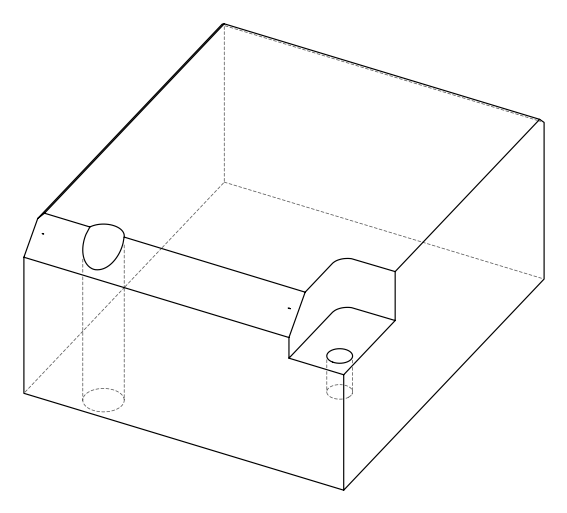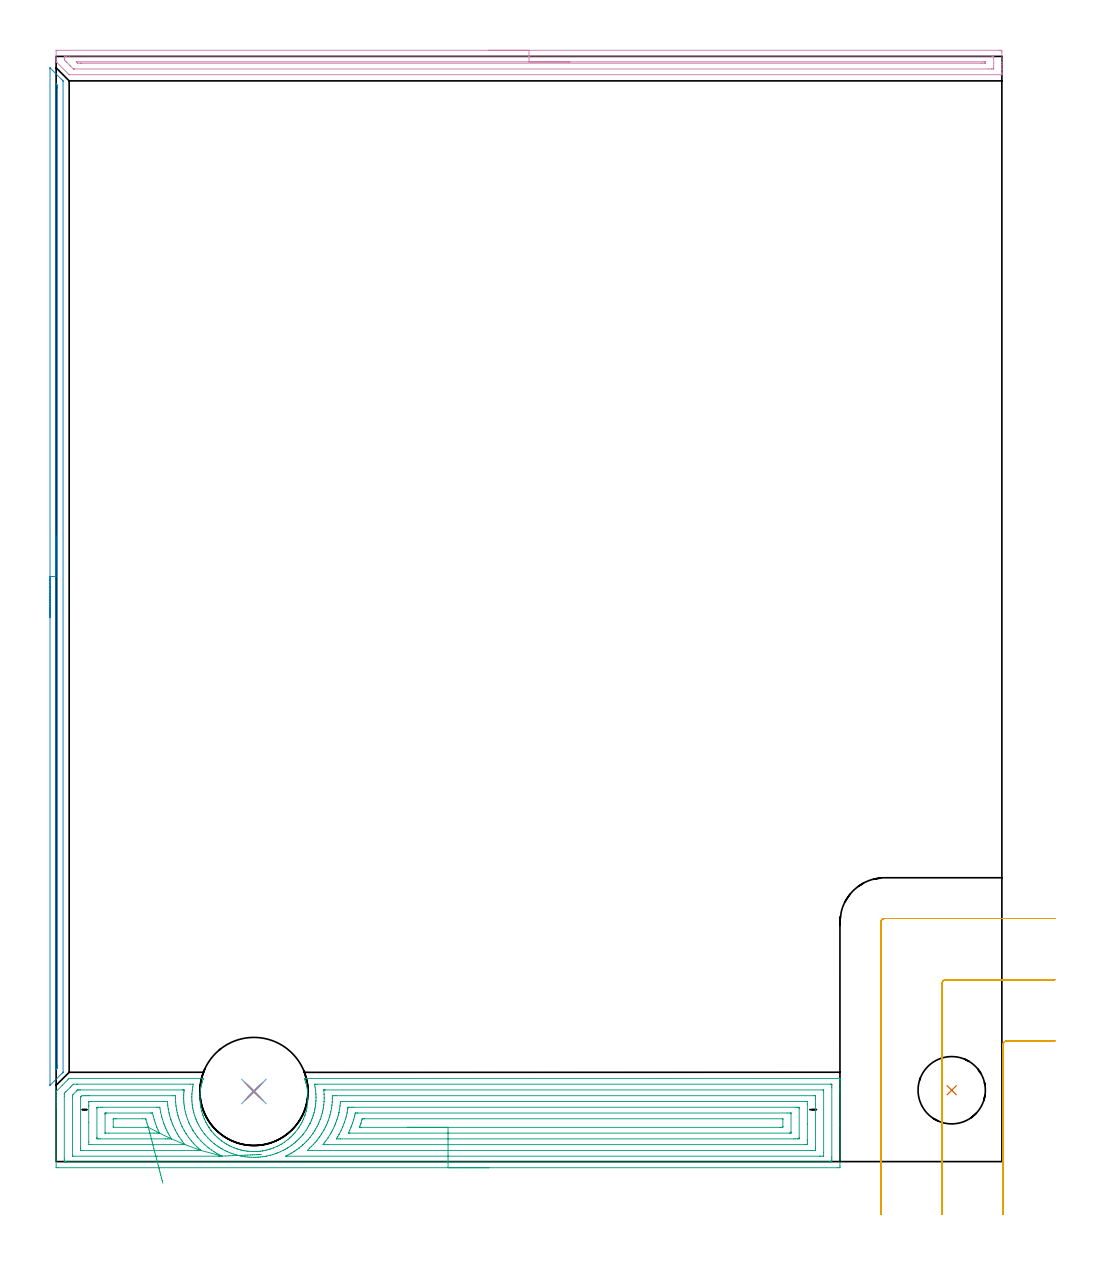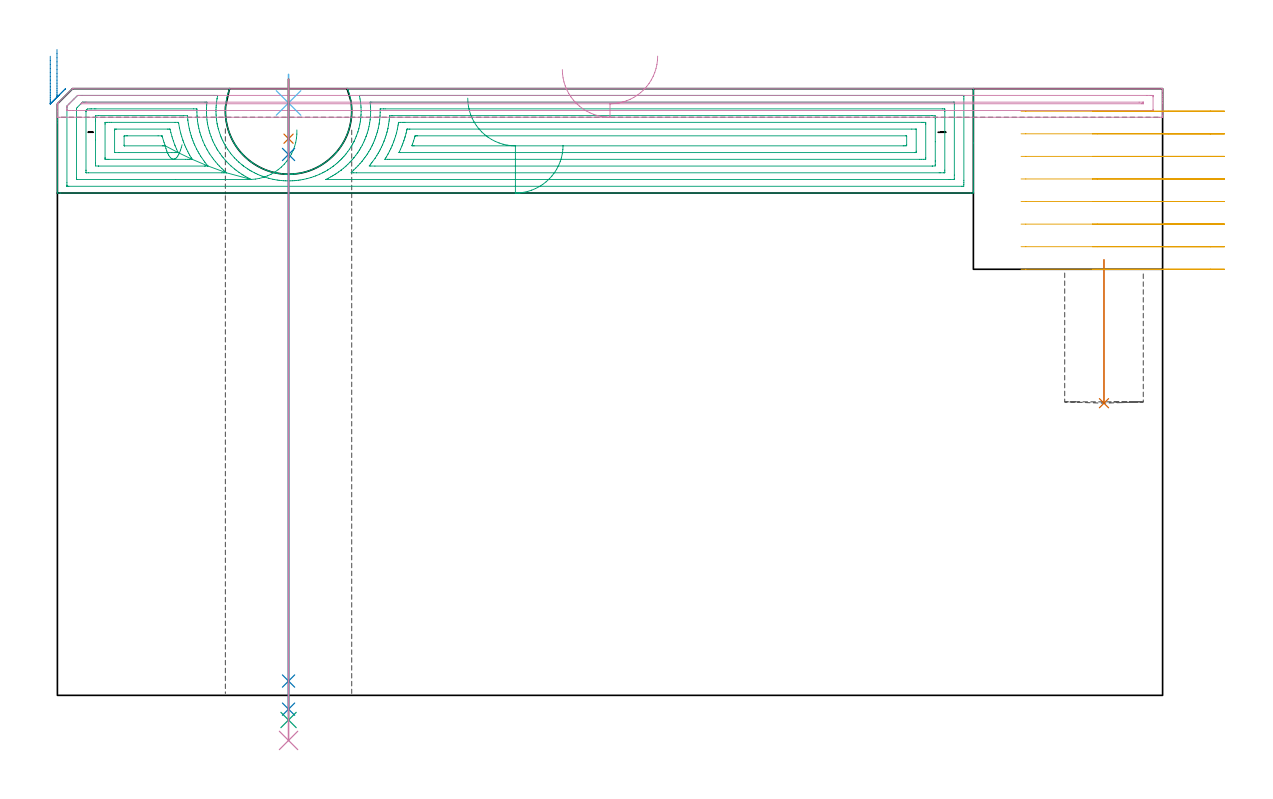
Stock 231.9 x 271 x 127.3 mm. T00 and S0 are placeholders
(PLAN: 10 operations, 7 tool changes, 28.3 min)
(1 INDEXABLE_INSERT_DRILL_BLIND_HOLE_FROM_SOLID | STEP1POCKET | NXT0302_004 | 0.13 min | 14055 mm3)
(2 AREA_MILL | FG_CHAMFER_SURFACE | UGT0205_001 | 4.08 min | 1301 mm3)
(3 AREA_MILL_1 | FG_CHAMFER_SURFACE_1 | UGT0205_001 | 11.92 min | 47621 mm3)
(4 AREA_MILL_2 | FG_CHAMFER_SURFACE_2 | UGT0205_001 | 5.7 min | 4159 mm3)
(5 MILL_CORNER_NOTCH_RECTANGULAR | CORNER_NOTCH_RECTANGULAR | UGT0201_094 | Follow Part, ap 5, ae 75% | 4.66 min | 93712 mm3)
(6 SPOT_DRILL | STEP1HOLE | NXT0321_9005460120000 | 0.05 min | 143 mm3)
(7 DRILL_BLIND_HOLE_INTO_CENTER | STEP1HOLE | NXT0301_041 | 0.05 min | 287 mm3)
(8 GUN_DRILL_THROUGH_HOLE | STEP1HOLE | UGT0307_002 | 0.58 min | 3302 mm3)
(9 SPADE_DRILL_TO_ENLARGE_THROUGH_HOLE | STEP1HOLE | UGT0306_007 | 0.54 min | 22775 mm3)
(10 DRILL_TO_ENLARGE_THROUGH_HOLE | STEP1HOLE | UGT0301_388 | 0.56 min | 40920 mm3)
(TOOL NXT0302_004 | Index. Insert Drill 16.5mm [880-D1650L20-05] | D16.5 PA176 FL83 Z2)
(TOOL UGT0205_001 | Chamfer Mill 20 x 3 x 45 deg. | D20 FL50 Z2)
(TOOL UGT0201_094 | End mill 20 mm | D20 FL38 Z4)
(TOOL NXT0321_9005460120000 | NC Spot Drill, 142deg, 12mm, Carbide, Uncoated | D12 PA142 FL30 Z2)
(TOOL NXT0301_041 | Carbide Drill 7mm [860.1-0700-035A1-MM 2214] | D7 PA140 FL53 Z2)
(TOOL UGT0307_002 | Gun Drill 6 mm | D6 PA130 FL24 Z1)
(TOOL UGT0306_007 | Spade Drill 16.5mm | D16.5 PA132 FL10 Z2)
(TOOL UGT0301_388 | Twist Drill 26.5 mm | D26.5 PA118 FL165 Z2)
(OP 1 INDEXABLE_INSERT_DRILL_BLIND_HOLE_FROM_SOLID)
G17 G21 G94 G90
T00 M6
G54
G17 G0 G90 X219.6 Y17.5 S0 M3
G43 Z137.3 H1
G94 G81 G98 Z61.3 F250. R91.4
G80
M5
M2
(OP 2 AREA_MILL)
G17 G21 G94 G90
T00 M6
G54
G17 G0 G90 X-1.5 Y133.45 S1061 M3
G43 Z137.3 H0
Z134.1
G94 G1 Y133.488 Z133.228 F250.
Y133.602 Z132.364
Y133.791 Z131.512
Y134.053 Z130.68
Y134.387 Z129.874
Y134.79 Z129.1
Y135.259 Z128.364
Y135.79 Z127.672
Y136.379 Z127.029
Y137.022 Z126.44
Y137.714 Z125.908
Y138.45 Z125.44
Y139.224 Z125.037
Y140.03 Z124.703
Y140.862 Z124.441
Y141.714 Z124.252
Y142.578 Z124.138
Y143.45 Z124.1
Y268.111
X-1.495 Y268.181 Z124.103
Y268.183
X-1.464 Y268.165 Z124.133
X1.518 Y265.182 Z127.117
X1.664 Y265.034 Z127.26
X1.696 Y264.995 Z127.289
X1.7 Y264.907 Z127.3
Y21.993
X1.696 Y21.905 Z127.289
X1.664 Y21.866 Z127.26
X1.518 Y21.718 Z127.118
X-1.466 Y18.734 Z124.132
X-1.496 Y18.716 Z124.102
X-1.499 Y18.717 Z124.099
X-1.5 Y18.868 Z124.1
Y143.45
X-0.086 Z125.514
Y264.014
X-0.085 Y264.189 Z125.515
X-0.083 Y264.277 Z125.517
X-0.08 Y264.316 Z125.52
X-0.079 Y264.317 Z125.521
X-0.065 Y264.306 Z125.535
X0.226 Y264.014 Z125.826
X0.279 Y263.948 Z125.879
X0.281 Y263.889 Z125.881
X0.283 Y263.758 Z125.883
X0.285 Y263.377 Z125.885
X0.286 Y263.121 Z125.886
X0.285 Y23.523 Z125.885
X0.284 Y23.144 Z125.884
X0.281 Y23.011 Z125.881
X0.279 Y22.952 Z125.879
X0.226 Y22.886 Z125.826
X-0.011 Y22.647 Z125.589
X-0.059 Y22.603 Z125.541
X-0.079 Y22.59 Z125.521
X-0.081 Y22.626 Z125.519
X-0.084 Y22.886 Z125.516
X-0.085 Y23.237 Z125.515
X-0.086 Y23.524 Z125.514
Y143.45
Y144.322 Z125.552
Y145.187 Z125.666
Y146.038 Z125.855
Y146.87 Z126.117
Y147.676 Z126.451
Y148.45 Z126.854
Y149.186 Z127.323
Y149.878 Z127.854
Y150.521 Z128.443
Y151.11 Z129.086
Y151.642 Z129.778
Y152.11 Z130.514
Y152.513 Z131.288
Y152.847 Z132.094
Y153.109 Z132.926
Y153.298 Z133.778
Y153.412 Z134.643
Y153.45 Z135.514
G0 Z137.3
M5
M2
(OP 3 AREA_MILL_1)
G17 G21 G94 G90
T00 M6
G54
G17 G0 G90 X106.1 Y-1.5 S1061 M3
G43 Z137.3 H0
Z115.4
G94 G1 X106.062 Z114.528 F250.
X105.948 Z113.663
X105.759 Z112.812
X105.497 Z111.98
X105.163 Z111.174
X104.76 Z110.4
X104.292 Z109.664
X103.76 Z108.972
X103.171 Z108.329
X102.528 Z107.74
X101.836 Z107.208
X101.1 Z106.74
X100.326 Z106.337
X99.52 Z106.003
X98.688 Z105.741
X97.836 Z105.552
X96.972 Z105.438
X96.1 Z105.4
X0.606
X0.124 Y-1.495 Z105.403
X0.01 Y-1.492 Z105.406
X0. Y-1.373 Z105.524
Y13.246 Z120.141
Y13.842 Z120.736
Y14.407 Z121.304
Y14.72 Z121.617
Y15.285 Z122.181
Y15.599 Z122.494
Y16.227 Z123.126
Y17.042 Z123.941
X0.001 Y17.199 Z124.091
X0.002 Y17.206 Z124.097
X0.156 Y17.356 Z124.255
X1.473 Y18.673 Z125.572
X2.837 Y20.038 Z126.936
X3.14 Y20.339 Z127.236
X3.205 Y20.395 Z127.29
X3.283 Y20.4 Z127.3
X35.858
X36.099 Y20.396 Z127.29
X36.077 Y20.317 Z127.211
X36.051 Y20.223 Z127.119
X35.796 Y19.421 Z126.321
X35.566 Y18.53 Z125.43
X35.501 Y18.234 Z125.134
X35.468 Y18.082 Z124.982
X35.402 Y17.638 Z124.538
X35.302 Y16.746 Z123.646
X35.263 Y15.854 Z122.754
X35.283 Y14.963 Z121.863
X35.358 Y14.071 Z120.971
X35.407 Y13.694 Z120.594
X35.496 Y13.179 Z120.079
X35.709 Y12.288 Z119.187
X35.894 Y11.681 Z118.58
X35.981 Y11.398 Z118.294
X36.053 Y11.207 Z118.1
X36.305 Y10.536 Z117.433
X36.316 Y10.505 Z117.403
X36.36 Y10.399 Z117.297
X36.608 Y9.889 Z116.784
X36.751 Y9.596 Z116.495
X36.982 Y9.165 Z116.062
X37.24 Y8.722 Z115.619
X37.343 Y8.572 Z115.468
X37.488 Y8.356 Z115.256
X37.494 Y8.348 Z115.247
X37.643 Y8.132 Z115.028
X37.79 Y7.914 Z114.814
X37.848 Y7.829 Z114.728
X37.949 Y7.693 Z114.59
X37.992 Y7.634 Z114.532
X38.159 Y7.423 Z114.322
X38.568 Y6.938 Z113.837
X38.678 Y6.815 Z113.715
X38.798 Y6.682 Z113.581
X38.982 Y6.487 Z113.385
X39.035 Y6.432 Z113.329
X39.093 Y6.376 Z113.271
X39.429 Y6.046 Z112.945
X39.675 Y5.822 Z112.722
X39.926 Y5.603 Z112.503
X40.484 Y5.154 Z112.053
X40.613 Y5.058 Z111.956
X40.649 Y5.031 Z111.928
X40.767 Y4.947 Z111.843
X40.818 Y4.91 Z111.806
X41.261 Y4.612 Z111.51
X41.71 Y4.327 Z111.224
X41.815 Y4.263 Z111.161
X42.206 Y4.048 Z110.945
X42.497 Y3.896 Z110.795
X42.601 Y3.841 Z110.741
X43.045 Y3.634 Z110.53
X43.493 Y3.436 Z110.336
X43.549 Y3.413 Z110.313
X43.653 Y3.371 Z110.27
X44.017 Y3.237 Z110.136
X44.337 Y3.128 Z110.026
X44.385 Y3.112 Z110.01
X44.829 Y2.975 Z109.874
X45.276 Y2.853 Z109.753
X45.38 Y2.829 Z109.729
X45.721 Y2.749 Z109.649
X45.907 Y2.713 Z109.613
X46.058 Y2.684 Z109.582
X46.122 Y2.673 Z109.568
X46.168 Y2.663 Z109.559
X46.613 Y2.592 Z109.488
X47.014 Y2.544 Z109.436
X47.06 Y2.538 Z109.431
X47.65 Y2.481 Z109.376
X47.907 Y2.472 Z109.366
X47.951 Y2.47 Z109.365
X48.112 Y2.469 Z109.364
X48.49 Y2.468 Z109.353
X48.582 Z109.354
X48.714 Y2.467 Z109.358
X48.723 Y2.468
X48.799 Y2.469 Z109.356
X48.843 Y2.468 Z109.357
X49.163 Y2.474 Z109.371
X49.184 Y2.475 Z109.372
X49.351 Y2.48 Z109.378
X49.43 Y2.486 Z109.384
X49.692 Y2.511 Z109.404
X49.735 Y2.514 Z109.409
X49.921 Y2.533 Z109.432
X50.181 Y2.563 Z109.461
X50.584 Y2.623 Z109.519
X50.626 Y2.629 Z109.526
X50.876 Y2.674 Z109.571
X51.073 Y2.709 Z109.607
X51.518 Y2.805 Z109.704
X51.965 Y2.918 Z109.816
X52.409 Y3.046 Z109.944
X52.52 Y3.082 Z109.98
X52.857 Y3.193 Z110.091
X53.301 Y3.353 Z110.25
X53.348 Y3.371 Z110.269
X54.193 Y3.743 Z110.642
X54.641 Y3.966 Z110.863
X55.039 Y4.179 Z111.079
X55.084 Y4.204 Z111.104
X55.185 Y4.262 Z111.162
X55.493 Y4.46 Z111.359
X55.976 Y4.769 Z111.669
X56.514 Y5.154 Z112.053
X56.868 Y5.431 Z112.329
X57.224 Y5.734 Z112.632
X57.278 Y5.783 Z112.68
X57.572 Y6.046 Z112.945
X57.759 Y6.228 Z113.127
X58.05 Y6.536 Z113.433
X58.17 Y6.663 Z113.56
X58.328 Y6.829 Z113.729
X58.431 Y6.937 Z113.837
X58.616 Y7.148 Z114.046
X58.651 Y7.188 Z114.086
X59.147 Y7.829 Z114.728
X59.211 Y7.918 Z114.818
X59.363 Y8.132 Z115.028
X59.543 Y8.381 Z115.28
X59.661 Y8.572 Z115.466
X59.757 Y8.722 Z115.619
X60.018 Y9.164 Z116.064
X60.263 Y9.612 Z116.512
X60.434 Y9.95 Z116.85
X60.615 Y10.365 Z117.263
X60.659 Y10.464 Z117.364
X60.676 Y10.504 Z117.403
X60.946 Y11.207 Z118.104
X61.019 Y11.397 Z118.294
X61.038 Y11.458 Z118.355
X61.299 Y12.288 Z119.188
X61.326 Y12.385 Z119.285
X61.497 Y13.179 Z120.079
X61.638 Y14.071 Z120.971
X61.717 Y14.963 Z121.863
X61.737 Y15.854 Z122.754
X61.698 Y16.746 Z123.646
X61.596 Y17.638 Z124.538
X61.433 Y18.53 Z125.43
X61.326 Y19.015 Z125.915
X61.272 Y19.219 Z126.119
X61.211 Y19.421 Z126.321
X61.025 Y19.991 Z126.891
X60.985 Y20.117 Z127.016
X60.924 Y20.314 Z127.214
X60.901 Y20.393 Z127.293
X61.294 Y20.4 Z127.3
X192.041
X192.19 Y20.398 Z127.289
X192.197 Y20.256 Z127.149
X192.2 Y20.108 Z127.007
Y19.74 Z126.64
Y19.113 Z126.007
Y17.92 Z124.817
Y17.356 Z124.25
Y9.003 Z115.9
Y-1.091 Z105.806
X192.197 Y-1.376 Z105.521
X192.19 Y-1.492 Z105.405
X192.072 Y-1.499 Z105.399
X191.594 Y-1.5 Z105.4
X96.1
Y-0.086 Z106.814
X2.391 Z106.815
X2.261 Y-0.085
X2.038 Y-0.08 Z106.82
X2.016 Y-0.079 Z106.821
X2.01 Y-0.067 Z106.833
X2.004 Y-0.038 Z106.862
X2.002 Y-0.01 Z106.89
X2. Y0.172 Z107.072
Y0.666 Z107.566
X2.001 Y15.983 Z122.883
X2.006 Y16.477 Z123.377
X2.01 Y16.669 Z123.569
X2.018 Y16.757 Z123.657
X2.061 Y16.802 Z123.702
X2.391 Y17.141 Z124.041
X3.484 Y18.234 Z125.134
X3.828 Y18.576 Z125.476
X4.176 Y18.918 Z125.818
X4.245 Y18.979 Z125.879
X4.31 Y18.981 Z125.881
X5.068 Y18.985 Z125.885
X5.197 Y18.986 Z125.886
X32.864 Y18.985 Z125.885
X33.5 Y18.98 Z125.88
X33.627 Y18.979 Z125.879
X33.628 Y18.933 Z125.833
X33.627 Y18.895 Z125.795
X33.508 Y18.351 Z125.251
X33.489 Y18.234 Z125.134
X33.394 Y17.585 Z124.485
X33.368 Y17.356 Z124.256
X33.312 Y16.787 Z123.687
X33.295 Y16.477 Z123.377
X33.274 Y15.946 Z122.846
X33.276 Y15.599 Z122.499
X33.287 Y15.055 Z121.955
X33.309 Y14.72 Z121.62
X33.357 Y14.108 Z121.008
X33.39 Y13.842 Z120.742
X33.5 Y13.089 Z119.989
X33.526 Y12.964 Z119.864
X33.627 Y12.512 Z119.412
X33.734 Y12.085 Z118.985
X33.77 Y11.945 Z118.845
X34.003 Y11.207 Z118.107
X34.194 Y10.648 Z117.548
X34.316 Y10.328 Z117.228
X34.373 Y10.184 Z117.084
X34.52 Y9.839 Z116.739
X34.713 Y9.45 Z116.35
X34.946 Y8.992 Z115.892
X35.175 Y8.572 Z115.472
X35.412 Y8.161 Z115.061
X35.731 Y7.693 Z114.593
X36.305 Y6.872 Z113.772
X36.349 Y6.815 Z113.715
X36.528 Y6.594 Z113.494
X37.105 Y5.936 Z112.836
X37.197 Y5.835 Z112.735
X37.591 Y5.441 Z112.341
X37.989 Y5.058 Z111.958
X38.089 Y4.966 Z111.866
X38.754 Y4.404 Z111.304
X38.982 Y4.22 Z111.12
X38.997 Y4.209 Z111.109
X39.037 Y4.179 Z111.079
X39.526 Y3.835 Z110.735
X39.874 Y3.596 Z110.496
X39.987 Y3.522 Z110.422
X40.339 Y3.301 Z110.201
X40.606 Y3.143 Z110.043
X40.767 Y3.052 Z109.952
X41.325 Y2.752 Z109.652
X41.659 Y2.591 Z109.491
X42.022 Y2.423 Z109.323
X42.552 Y2.195 Z109.095
X42.935 Y2.046 Z108.946
X43.444 Y1.869 Z108.769
X44.267 Y1.613 Z108.513
X44.308 Y1.601 Z108.501
X44.523 Y1.544 Z108.444
X45.229 Y1.385 Z108.285
X45.433 Y1.344 Z108.244
X46.122 Y1.226 Z108.126
X46.496 Y1.176 Z108.076
X47.014 Y1.119 Z108.019
X47.49 Y1.076 Z107.976
X47.907 Y1.061 Z107.961
X48.405 Y1.054 Z107.954
X48.799 Y1.055 Z107.955
X49.283 Y1.068 Z107.968
X49.692 Y1.09 Z107.99
X50.113 Y1.129 Z108.029
X50.584 Y1.184 Z108.084
X50.903 Y1.231 Z108.131
X51.477 Y1.329 Z108.229
X51.66 Y1.364 Z108.264
X52.369 Y1.518 Z108.418
X52.39 Y1.523 Z108.423
X52.472 Y1.544 Z108.444
X53.162 Y1.74 Z108.64
X53.261 Y1.771 Z108.671
X53.755 Y1.937 Z108.837
X54.154 Y2.08 Z108.98
X54.403 Y2.177 Z109.077
X55.034 Y2.447 Z109.347
X55.046 Y2.453 Z109.353
X55.623 Y2.733 Z109.633
X55.939 Y2.895 Z109.795
X56.206 Y3.039 Z109.939
X56.656 Y3.301 Z110.201
X56.79 Y3.383 Z110.283
X56.831 Y3.409 Z110.309
X57.3 Y3.718 Z110.618
X57.724 Y4.01 Z110.91
X57.823 Y4.081 Z110.981
X57.955 Y4.179 Z111.079
X58.322 Y4.469 Z111.369
X58.616 Y4.71 Z111.61
X58.804 Y4.873 Z111.773
X59.009 Y5.058 Z111.958
X59.264 Y5.298 Z112.198
X59.509 Y5.538 Z112.438
X59.705 Y5.743 Z112.643
X59.886 Y5.936 Z112.836
X60.13 Y6.204 Z113.104
X60.401 Y6.51 Z113.41
X60.537 Y6.681 Z113.581
X60.64 Y6.815 Z113.715
X60.917 Y7.185 Z114.085
X61.293 Y7.694 Z114.594
X61.63 Y8.24 Z115.14
X61.827 Y8.572 Z115.472
X61.956 Y8.798 Z115.698
X62.186 Y9.218 Z116.118
X62.264 Y9.373 Z116.273
X62.3 Y9.45 Z116.35
X62.533 Y9.987 Z116.887
X62.674 Y10.328 Z117.228
X62.786 Y10.616 Z117.516
X63.005 Y11.207 Z118.107
X63.024 Y11.261 Z118.161
X63.079 Y11.431 Z118.331
X63.231 Y11.935 Z118.835
X63.271 Y12.085 Z118.985
X63.4 Y12.648 Z119.548
X63.464 Y12.964 Z119.864
X63.545 Y13.422 Z120.322
X63.604 Y13.842 Z120.742
X63.644 Y14.164 Z121.064
X63.692 Y14.72 Z121.62
X63.71 Y14.977 Z121.877
X63.727 Y15.599 Z122.499
X63.729 Y15.837 Z122.737
X63.706 Y16.477 Z123.377
X63.691 Y16.753 Z123.653
X63.628 Y17.356 Z124.256
X63.583 Y17.737 Z124.637
X63.498 Y18.234 Z125.134
X63.398 Y18.798 Z125.698
X63.38 Y18.905 Z125.805
X63.37 Y18.971 Z125.871
X63.4 Y18.979 Z125.879
X63.589 Y18.981 Z125.881
X63.971 Y18.985 Z125.885
X189.809
X189.939
X190.162 Y18.98 Z125.88
X190.184 Y18.979 Z125.879
X190.19 Y18.967 Z125.867
X190.196 Y18.938 Z125.838
X190.198 Y18.91 Z125.81
X190.2 Y18.728 Z125.628
Y18.234 Z125.134
Y1.16 Z108.06
X190.198 Y0.666 Z107.566
X190.194 Y0.287 Z107.187
X190.181 Y-0.079 Z106.821
X189.809 Y-0.084 Z106.816
X189.68 Y-0.085 Z106.815
X96.1 Y-0.086 Z106.814
Y1.328 Z108.228
X56.612 Y1.329 Z108.229
X56.466 Y1.33 Z108.23
X56.349 Y1.332 Z108.232
X56.301 Y1.334 Z108.234
X56.831 Y1.598 Z108.498
X57.373 Y1.89 Z108.79
X57.724 Y2.09 Z108.99
X57.934 Y2.216 Z109.116
X58.268 Y2.423 Z109.323
X58.479 Y2.558 Z109.458
X58.616 Y2.649 Z109.549
X59.003 Y2.921 Z109.821
X59.509 Y3.28 Z110.18
X59.521 Y3.289 Z110.189
X59.536 Y3.301 Z110.201
X60.007 Y3.689 Z110.589
X60.401 Y4.018 Z110.918
X60.488 Y4.094 Z110.994
X60.58 Y4.179 Z111.079
X60.941 Y4.526 Z111.426
X61.294 Y4.879 Z111.779
X61.382 Y4.971 Z111.871
X61.463 Y5.058 Z111.958
X61.806 Y5.432 Z112.332
X62.186 Y5.865 Z112.765
X62.218 Y5.905 Z112.805
X62.242 Y5.936 Z112.836
X62.599 Y6.409 Z113.309
X62.902 Y6.815 Z113.715
X62.976 Y6.916 Z113.816
X63.079 Y7.062 Z113.962
X63.326 Y7.45 Z114.35
X63.475 Y7.693 Z114.593
X63.657 Y8.002 Z114.902
X63.979 Y8.572 Z115.472
X64.264 Y9.162 Z116.062
X64.392 Y9.45 Z116.35
X64.53 Y9.778 Z116.678
X64.75 Y10.328 Z117.228
X64.781 Y10.409 Z117.309
X64.864 Y10.633 Z117.533
X65.009 Y11.064 Z117.964
X65.053 Y11.207 Z118.107
X65.213 Y11.742 Z118.642
X65.296 Y12.085 Z118.985
X65.38 Y12.455 Z119.355
X65.479 Y12.964 Z119.864
X65.52 Y13.196 Z120.096
X65.615 Y13.842 Z120.742
X65.631 Y13.965 Z120.865
X65.7 Y14.72 Z121.62
X65.704 Y14.772 Z121.672
X65.731 Y15.599 Z122.499
Y15.623 Z122.523
X65.71 Y16.477 Z123.377
X65.708 Y16.524 Z123.424
X65.638 Y17.356 Z124.256
X65.628 Y17.482 Z124.382
Y17.533 Z124.433
X65.629 Y17.565 Z124.465
X65.648 Y17.566 Z124.466
X65.756 Y17.569 Z124.469
X65.975 Y17.571 Z124.471
X188.024
X188.097 Y17.57 Z124.47
X188.155 Y17.567 Z124.467
X188.186 Y17.565 Z124.465
X188.19 Y17.528 Z124.428
X188.196 Y17.356 Z124.256
X188.199 Y17.184 Z124.084
X188.2 Y2.25 Z109.15
X188.195 Y1.544 Z108.444
X188.192 Y1.379 Z108.279
X188.18 Y1.335 Z108.235
X188.133 Y1.333 Z108.233
X188.024 Y1.331 Z108.231
X187.351 Y1.329 Z108.229
X187.132 Y1.328 Z108.228
X96.1
Y2.743 Z109.643
X62.753
X62.186 Y2.746 Z109.646
X61.626 Y2.75 Z109.65
X62.155 Y3.301 Z110.201
X62.17 Y3.317 Z110.217
X62.618 Y3.755 Z110.655
X63.079 Y4.22 Z111.12
X63.482 Y4.661 Z111.561
X63.832 Y5.058 Z111.958
X63.895 Y5.133 Z112.033
X63.971 Y5.226 Z112.126
X64.281 Y5.632 Z112.532
X64.51 Y5.936 Z112.836
X64.658 Y6.139 Z113.039
X64.864 Y6.425 Z113.325
X65.019 Y6.662 Z113.562
X65.115 Y6.815 Z113.715
X65.355 Y7.209 Z114.109
X65.64 Y7.693 Z114.593
X65.682 Y7.766 Z114.666
X65.756 Y7.901 Z114.801
X65.983 Y8.348 Z115.248
X66.091 Y8.572 Z115.472
X66.265 Y8.949 Z115.849
X66.481 Y9.45 Z116.35
X66.529 Y9.567 Z116.467
X66.648 Y9.871 Z116.771
X66.772 Y10.207 Z117.107
X66.814 Y10.328 Z117.228
X66.992 Y10.868 Z117.768
X67.096 Y11.207 Z118.107
X67.195 Y11.548 Z118.448
X67.324 Y12.085 Z118.985
X67.363 Y12.26 Z119.16
X67.499 Y12.964 Z119.864
X67.505 Y12.999 Z119.899
X67.541 Y13.233 Z120.133
X67.616 Y13.768 Z120.668
X67.624 Y13.842 Z120.742
X67.689 Y14.574 Z121.474
X67.697 Y14.72 Z121.62
X67.724 Y15.419 Z122.319
X67.728 Y16.125 Z123.025
X67.729 Y16.144 Z123.044
X67.739 Y16.151 Z123.051
X67.785 Y16.153 Z123.053
X67.868 Y16.156 Z123.056
X68.433 Y16.157 Z123.057
X68.759
X185.673
X186.072 Y16.155 Z123.055
X186.154 Y16.153 Z123.053
X186.185 Y16.151 Z123.051
X186.19 Y16.115 Z123.015
X186.194 Y16.02 Z122.92
X186.2 Y15.638 Z122.538
Y15.599 Z122.499
Y3.301 Z110.201
X186.196 Y2.881 Z109.781
X186.193 Y2.777 Z109.677
X186.191 Y2.755 Z109.655
X186.17 Y2.75 Z109.65
X186.103 Y2.747 Z109.647
X185.913 Y2.744 Z109.644
X185.347 Y2.743 Z109.643
X185.022
X96.1
Y4.157 Z111.057
X66.626
X65.756 Y4.164 Z111.064
X65.432 Y4.179 Z111.079
X65.756 Y4.587 Z111.487
X65.962 Y4.855 Z111.755
X66.113 Y5.058 Z111.958
X66.648 Y5.785 Z112.685
X66.71 Y5.876 Z112.776
X66.749 Y5.936 Z112.836
X67.05 Y6.419 Z113.319
X67.292 Y6.815 Z113.715
X67.384 Y6.97 Z113.87
X67.541 Y7.246 Z114.146
X67.697 Y7.54 Z114.44
X67.775 Y7.693 Z114.593
X67.99 Y8.13 Z115.03
X68.196 Y8.572 Z115.472
X68.268 Y8.734 Z115.634
X68.433 Y9.127 Z116.027
X68.524 Y9.361 Z116.261
X68.557 Y9.45 Z116.35
X68.759 Y10.008 Z116.908
X68.868 Y10.328 Z117.228
X68.979 Y10.67 Z117.57
X69.14 Y11.207 Z118.107
X69.18 Y11.35 Z118.25
X69.326 Y11.958 Z118.858
X69.348 Y12.063 Z118.963
X69.352 Y12.085 Z118.985
X69.484 Y12.808 Z119.708
X69.508 Y12.964 Z119.864
X69.595 Y13.577 Z120.477
X69.625 Y13.842 Z120.742
X69.679 Y14.373 Z121.273
X69.715 Y14.72 Z121.62
X70.197 Y14.742 Z121.642
X70.218
X183.54 Y14.743 Z121.643
X183.562 Y14.742 Z121.642
X184.19 Y14.72 Z121.62
X184.198 Y14.094 Z120.994
X184.2 Y9.261 Z116.161
Y5.309 Z112.209
X184.199 Y5.058 Z111.958
X184.196 Y4.434 Z111.334
X184.19 Y4.179 Z111.079
X183.584 Y4.158 Z111.058
X183.562 Y4.157 Z111.057
X96.1
Y5.571 Z112.471
X69.697
X69.326 Y5.572 Z112.472
X68.8 Y5.575 Z112.475
X68.761 Y5.578 Z112.478
X68.732 Y5.586 Z112.486
X68.752 Y5.623 Z112.523
X68.939 Y5.936 Z112.836
X69.082 Y6.176 Z113.076
X69.326 Y6.592 Z113.492
X69.406 Y6.736 Z113.636
X69.448 Y6.815 Z113.715
X69.707 Y7.318 Z114.218
X69.893 Y7.693 Z114.593
X69.997 Y7.911 Z114.811
X70.218 Y8.405 Z115.305
X70.267 Y8.523 Z115.423
X70.287 Y8.572 Z115.472
X70.514 Y9.159 Z116.059
X70.621 Y9.45 Z116.35
X70.748 Y9.807 Z116.707
X70.922 Y10.328 Z117.228
X70.968 Y10.469 Z117.369
X71.111 Y10.94 Z117.84
X71.165 Y11.153 Z118.053
X71.178 Y11.207 Z118.107
X71.325 Y11.874 Z118.774
X71.367 Y12.085 Z118.985
X71.464 Y12.616 Z119.516
X71.521 Y12.964 Z119.864
X71.559 Y13.184 Z120.084
X71.578 Y13.283 Z120.183
X71.588 Y13.322 Z120.222
X71.637 Y13.324 Z120.224
X72.003 Y13.327 Z120.227
X72.525 Y13.329 Z120.229
X72.896
X181.406 Y13.328 Z120.228
X181.777 Y13.327 Z120.227
X182.147 Y13.323 Z120.223
X182.188 Y13.322 Z120.222
X182.192 Y13.287 Z120.187
X182.196 Y13.213 Z120.113
X182.199 Y13.102 Z120.002
X182.2 Y12.964 Z119.864
X182.199 Y5.936 Z112.836
X182.197 Y5.728 Z112.628
X182.193 Y5.624 Z112.524
X182.19 Y5.579 Z112.479
X182.142 Y5.577 Z112.477
X181.777 Y5.573 Z112.473
X181.255 Y5.571 Z112.471
X180.885
X96.1
Y6.985 Z113.885
X72.003 Y6.986 Z113.886
X71.828 Y6.987 Z113.887
X71.725 Y6.99 Z113.89
X71.684 Y6.992 Z113.892
X71.688 Y7.005 Z113.905
X71.724 Y7.09 Z113.99
X72.003 Y7.699 Z114.599
X72.259 Y8.32 Z115.22
X72.359 Y8.572 Z115.472
X72.505 Y8.956 Z115.856
X72.685 Y9.45 Z116.35
X72.739 Y9.605 Z116.505
X72.896 Y10.078 Z116.978
X72.954 Y10.271 Z117.171
X72.97 Y10.328 Z117.228
X73.142 Y10.965 Z117.865
X73.2 Y11.207 Z118.107
X73.309 Y11.678 Z118.578
X73.338 Y11.802 Z118.702
X73.361 Y11.892 Z118.792
X73.369 Y11.908 Z118.808
X73.385 Y11.91 Z118.81
X73.429 Y11.912 Z118.812
X73.788 Y11.914 Z118.814
X73.962 Y11.915 Z118.815
X179.273 Y11.914 Z118.814
X179.992 Y11.912 Z118.812
X180.172 Y11.909 Z118.809
X180.192 Y11.904 Z118.804
X180.195 Y11.901 Z118.801
X180.199 Y11.882 Z118.782
Y7.284 Z114.184
X180.196 Y7.148 Z114.048
X180.19 Y7.039 Z113.939
X180.185 Y6.991 Z113.891
X180.171 Y6.99 Z113.89
X179.992 Y6.987 Z113.887
X179.818 Y6.986 Z113.886
X96.1 Y6.985 Z113.885
Y8.399 Z115.299
X74.855 Y8.4 Z115.3
X74.681 Y8.401 Z115.301
X74.506 Y8.404 Z115.304
X74.4 Y8.406 Z115.306
X74.411 Y8.479 Z115.379
X74.441 Y8.572 Z115.472
X74.501 Y8.749 Z115.649
X74.681 Y9.261 Z116.161
X74.728 Y9.404 Z116.304
X74.742 Y9.45 Z116.35
X74.936 Y10.078 Z116.978
X75.011 Y10.328 Z117.228
X75.052 Y10.457 Z117.357
X75.064 Y10.485 Z117.385
X75.071 Y10.493 Z117.393
X75.108 Y10.496 Z117.396
X75.224 Y10.499 Z117.399
X75.399 Y10.5 Z117.4
X75.573
X178.033
X178.126
X178.137 Y10.499 Z117.399
X178.17 Y10.494 Z117.394
X178.19 Y10.483 Z117.383
X178.194 Y10.436 Z117.336
X178.2 Y10.336 Z117.236
Y8.579 Z115.479
Y8.572 Z115.472
X178.194 Y8.463 Z115.363
X178.19 Y8.415 Z115.315
X178.014 Y8.407 Z115.307
X177.664 Y8.402 Z115.302
X177.489 Y8.4 Z115.3
X96.1 Y8.399 Z115.299
X95.228 Z115.338
X94.364 Z115.451
X93.512 Z115.64
X92.68 Z115.903
X91.874 Z116.236
X91.1 Z116.639
X90.364 Z117.108
X89.672 Z117.639
X89.029 Z118.228
X88.44 Z118.872
X87.908 Z119.564
X87.44 Z120.299
X87.037 Z121.073
X86.703 Z121.879
X86.441 Z122.711
X86.252 Z123.563
X86.138 Z124.428
X86.1 Z125.299
G0 X50.247 Y1.732 Z118.64
G1 X50.244 Z117.768
X50.165 Y1.729 Z116.899
X50.01 Y1.723 Z116.04
X49.781 Y1.714 Z115.199
X49.48 Y1.702 Z114.38
X49.109 Y1.687 Z113.591
X48.67 Y1.669 Z112.837
X48.167 Y1.649 Z112.124
X47.605 Y1.627 Z111.458
X46.986 Y1.602 Z110.843
X46.316 Y1.575 Z110.285
X45.6 Y1.547 Z109.787
X44.844 Y1.516 Z109.354
X44.052 Y1.485 Z108.988
X43.232 Y1.452 Z108.693
X42.389 Y1.418 Z108.47
X41.53 Y1.384 Z108.322
X40.661 Y1.349 Z108.249
X40.313 Y1.335 Z108.235
X40.091 Y1.331 Z108.231
X39.874 Y1.329 Z108.229
X24.812 Y1.328 Z108.228
X4.176 Y1.329 Z108.229
X4.103 Y1.33 Z108.23
X4.045 Y1.333 Z108.233
X4.014 Y1.335 Z108.235
X4.01 Y1.372 Z108.272
X4.004 Y1.544 Z108.444
X4.001 Y1.716 Z108.616
Y15.771 Z122.671
X4.003 Y15.944 Z122.844
X4.01 Y16.288 Z123.188
X4.176 Y16.477 Z123.377
X5.055 Y17.356 Z124.256
X5.068 Y17.369 Z124.269
X5.251 Y17.54 Z124.44
X5.283 Y17.565 Z124.465
X5.321 Y17.567 Z124.467
X5.405 Y17.569 Z124.469
X5.742 Y17.571 Z124.471
X5.961 Y17.572 Z124.472
X30.95 Y17.571 Z124.471
X31.169 Y17.569 Z124.469
X31.315 Y17.567 Z124.467
X31.361 Y17.565 Z124.465
X31.369 Y17.547 Z124.447
X31.367 Y17.495 Z124.395
X31.357 Y17.356 Z124.256
X31.326 Y16.986 Z123.886
X31.295 Y16.477 Z123.377
X31.281 Y16.151 Z123.051
X31.278 Y15.599 Z122.499
X31.281 Y15.273 Z122.173
X31.308 Y14.72 Z121.62
X31.333 Y14.343 Z121.243
X31.384 Y13.842 Z120.742
X31.449 Y13.351 Z120.251
X31.514 Y12.964 Z119.864
X31.66 Y12.264 Z119.164
X31.705 Y12.085 Z118.985
X31.842 Y11.552 Z118.452
X31.995 Y11.057 Z117.957
X32.254 Y10.328 Z117.228
X32.493 Y9.688 Z116.588
X32.6 Y9.45 Z116.35
X32.735 Y9.158 Z116.058
X33.035 Y8.572 Z115.472
X33.362 Y7.954 Z114.854
X33.515 Y7.693 Z114.593
X33.556 Y7.624 Z114.524
X33.627 Y7.512 Z114.412
X34.115 Y6.815 Z113.715
X34.52 Y6.245 Z113.145
X34.767 Y5.936 Z112.836
X35.412 Y5.182 Z112.082
X35.529 Y5.058 Z111.958
X35.914 Y4.669 Z111.569
X36.305 Y4.287 Z111.187
X36.425 Y4.179 Z111.079
X37.197 Y3.525 Z110.425
X37.475 Y3.301 Z110.201
X38.089 Y2.851 Z109.751
X38.731 Y2.423 Z109.323
X38.982 Y2.263 Z109.163
X39.404 Y2.007 Z108.907
X39.874 Y1.756 Z108.656
X40.279 Y1.544 Z108.444
X40.661 Y1.349 Z108.249
X35.46 Y2.75 Z109.65
X35.412 Y2.748 Z109.648
X35.13 Y2.745 Z109.645
X34.845 Y2.743 Z109.643
X34.52
X6.528
X6.128 Y2.745 Z109.645
X6.046 Y2.747 Z109.647
X6.015 Y2.749 Z109.649
X6.01 Y2.785 Z109.685
X6.006 Y2.88 Z109.78
X6. Y3.262 Z110.162
Y3.301 Z110.201
Y15.56 Z122.46
X6.001 Y15.599 Z122.499
X6.01 Y15.808 Z122.708
X6.017 Y15.857 Z122.757
X6.051 Y15.894 Z122.794
X6.117 Y15.961 Z122.861
X6.302 Y16.141 Z123.041
X6.853 Y16.151 Z123.051
X7.181 Y16.155 Z123.055
X7.745 Y16.157 Z123.057
X8.071
X28.598
X29.165 Y16.154 Z123.054
X29.245 Y16.153 Z123.053
X29.26 Y16.151 Z123.051
X29.264 Y16.062 Z122.962
X29.268 Y15.915 Z122.815
X29.272 Y15.493 Z122.393
X29.302 Y14.72 Z121.62
X29.309 Y14.578 Z121.478
X29.377 Y13.842 Z120.742
X29.402 Y13.609 Z120.509
X29.502 Y12.964 Z119.864
X29.574 Y12.561 Z119.461
X29.683 Y12.085 Z118.985
X29.846 Y11.415 Z118.315
X29.906 Y11.207 Z118.107
X30.057 Y10.703 Z117.603
X30.186 Y10.328 Z117.228
X30.254 Y10.135 Z117.035
X30.519 Y9.45 Z116.35
X30.863 Y8.657 Z115.557
X30.905 Y8.572 Z115.472
X30.95 Y8.482 Z115.382
X31.37 Y7.693 Z114.593
X31.538 Y7.388 Z114.288
X31.842 Y6.873 Z113.773
X31.881 Y6.815 Z113.715
X31.961 Y6.698 Z113.598
X32.498 Y5.936 Z112.836
X32.735 Y5.607 Z112.507
X33.182 Y5.058 Z111.958
X33.627 Y4.541 Z111.441
X33.961 Y4.179 Z111.079
X34.52 Y3.622 Z110.522
X34.859 Y3.301 Z110.201
X35.152 Y3.045 Z109.945
X35.412 Y2.82 Z109.72
X35.436 Y2.796 Z109.696
X35.443 Y2.786 Z109.686
X35.46 Y2.75 Z109.65
X31.574 Y4.179 Z111.079
X30.972 Y4.158 Z111.058
X30.95 Y4.157 Z111.057
X8.66
X8.638 Y4.158 Z111.058
X8.01 Y4.179 Z111.079
X8.002 Y4.806 Z111.706
X8. Y9.639 Z116.539
Y13.591 Z120.491
X8.001 Y13.842 Z120.742
X8.004 Y14.466 Z121.366
X8.01 Y14.72 Z121.62
X8.616 Y14.742 Z121.642
X8.638 Y14.743 Z121.643
X26.487 Y14.742 Z121.642
X27.287 Y14.72 Z121.62
X27.365 Y13.857 Z120.757
X27.38 Y13.699 Z120.599
X27.484 Y12.964 Z119.864
X27.502 Y12.844 Z119.744
X27.659 Y12.085 Z118.985
X27.734 Y11.737 Z118.637
X27.874 Y11.207 Z118.107
X28.064 Y10.534 Z117.434
X28.129 Y10.328 Z117.228
X28.164 Y10.222 Z117.122
X28.272 Y9.909 Z116.809
X28.449 Y9.45 Z116.35
X28.649 Y8.942 Z115.842
X28.813 Y8.572 Z115.472
X29.165 Y7.818 Z114.718
X29.23 Y7.693 Z114.593
X29.517 Y7.161 Z114.061
X29.71 Y6.815 Z113.715
X30.057 Y6.242 Z113.142
X30.265 Y5.936 Z112.836
X30.709 Y5.295 Z112.195
X30.878 Y5.058 Z111.958
X30.95 Y4.96 Z111.86
X31.574 Y4.179 Z111.079
X28.273 Y5.578 Z112.478
X28.272 Y5.577 Z112.477
X27.749 Y5.572 Z112.472
X27.38 Y5.571 Z112.471
X26.858
X10.794
X10.423 Y5.573 Z112.473
X10.053 Y5.577 Z112.477
X10.012 Y5.578 Z112.478
X10.008 Y5.613 Z112.513
X10.004 Y5.687 Z112.587
X10.001 Y5.798 Z112.698
X10. Y5.936 Z112.836
X10.001 Y12.964 Z119.864
X10.003 Y13.172 Z120.072
X10.007 Y13.275 Z120.175
X10.01 Y13.321 Z120.221
X10.058 Y13.323 Z120.223
X10.423 Y13.327 Z120.227
X10.945 Y13.329 Z120.229
X11.315
X24.702
X25.226 Y13.327 Z120.227
X25.383 Y13.324 Z120.224
X25.401 Y13.323 Z120.223
X25.418 Y13.28 Z120.18
X25.451 Y13.105 Z120.005
X25.595 Y12.261 Z119.161
X25.63 Y12.085 Z118.985
X25.639 Y12.042 Z118.942
X25.84 Y11.207 Z118.107
X25.919 Y10.888 Z117.788
X26.089 Y10.328 Z117.228
X26.314 Y9.621 Z116.521
X26.375 Y9.45 Z116.35
X26.487 Y9.143 Z116.043
X26.719 Y8.572 Z115.472
X26.882 Y8.183 Z115.083
X27.118 Y7.693 Z114.593
X27.38 Y7.155 Z114.055
X27.559 Y6.815 Z113.715
X27.76 Y6.441 Z113.341
X28.064 Y5.936 Z112.836
X28.272 Y5.591 Z112.491
X28.273 Y5.578 Z112.478
X25.318 Y6.992 Z113.892
X25.241 Y6.99 Z113.89
X25.062 Y6.987 Z113.887
X24.702 Y6.986 Z113.886
X23.983 Y6.985 Z113.885
X12.927
X12.208 Y6.988 Z113.888
X12.028 Y6.991 Z113.891
X12.008 Y6.996 Z113.896
X12.005 Y6.999 Z113.899
X12.001 Y7.018 Z113.918
Y11.616 Z118.516
X12.004 Y11.752 Z118.652
X12.01 Y11.861 Z118.761
X12.015 Y11.909 Z118.809
X12.029 Y11.91 Z118.81
X12.208 Y11.913 Z118.813
X12.382 Y11.914 Z118.814
X23.091 Y11.915 Z118.815
X23.391 Y11.913 Z118.813
X23.541 Y11.91 Z118.81
X23.613 Y11.908 Z118.808
X23.637 Y11.897 Z118.797
X23.81 Y11.187 Z118.087
X24.045 Y10.328 Z117.228
X24.135 Y10.009 Z116.909
X24.325 Y9.45 Z116.35
X24.593 Y8.679 Z115.579
X24.635 Y8.572 Z115.472
X24.702 Y8.399 Z115.299
X25.013 Y7.693 Z114.593
X25.264 Y7.141 Z114.041
X25.318 Y6.992 Z113.892
X22.616 Y8.411 Z115.311
X22.583 Y8.406 Z115.306
X22.491 Y8.403 Z115.303
X22.375 Y8.4 Z115.3
X22.2
X22.025 Y8.399 Z115.299
X14.074 Y8.4 Z115.3
X14.063 Y8.401 Z115.301
X14.03 Y8.406 Z115.306
X14.01 Y8.417 Z115.317
X14.006 Y8.464 Z115.364
X14. Y8.564 Z115.464
Y10.328 Z117.228
X14.006 Y10.437 Z117.337
X14.009 Y10.485 Z117.385
X14.186 Y10.493 Z117.393
X14.536 Y10.498 Z117.398
X14.711 Y10.5 Z117.4
X21.133
X21.852 Y10.499 Z117.399
X21.93 Y10.496 Z117.396
X21.937 Y10.495 Z117.395
X21.953 Y10.474 Z117.374
X21.993 Y10.36 Z117.26
X22.002 Y10.328 Z117.228
X22.025 Y10.242 Z117.142
X22.27 Y9.45 Z116.35
X22.379 Y9.102 Z116.002
X22.563 Y8.572 Z115.472
X22.612 Y8.425 Z115.325
X22.616 Y8.411 Z115.311
X22.78 Y7.779 Z114.732
X22.955 Y7.101 Z114.212
X23.142 Y6.381 Z113.755
X23.338 Y5.626 Z113.365
X23.541 Y4.84 Z113.044
X23.751 Y4.031 Z112.796
X23.965 Y3.204 Z112.621
X24.183 Y2.365 Z112.521
X24.401 Y1.521 Z112.497
X24.62 Y0.678 Z112.549
X24.836 Y-0.158 Z112.677
X25.049 Y-0.979 Z112.88
X25.257 Y-1.78 Z113.156
X25.458 Y-2.555 Z113.502
X25.65 Y-3.298 Z113.918
X25.833 Y-4.003 Z114.398
X26.004 Y-4.664 Z114.941
X26.163 Y-5.277 Z115.54
G0 Z137.3
M5
M2
(OP 4 AREA_MILL_2)
G17 G21 G94 G90
T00 M6
G54
G17 G0 G90 X105.95 Y272.5 S1061 M3
G43 Z137.3 H0
Z131.3
G94 G1 X105.988 Z130.428 F250.
X106.102 Z129.564
X106.291 Z128.712
X106.553 Z127.88
X106.887 Z127.074
X107.29 Z126.3
X107.759 Z125.564
X108.29 Z124.872
X108.879 Z124.229
X109.522 Z123.64
X110.214 Z123.108
X110.95 Z122.64
X111.724 Z122.237
X112.53 Z121.903
X113.362 Z121.641
X114.214 Z121.452
X115.078 Z121.338
X115.95 Z121.3
X231.273
X231.651 Y272.497 Z121.301
X231.89 Y272.492 Z121.304
X231.9 Y272.127 Z121.669
Y269.5 Z124.294
Y268.976 Z124.82
Y268.624 Z125.172
Y268.101 Z125.695
Y267.748 Z126.046
Y267.044 Z126.756
Y266.8 Z127.
X231.898 Y266.648 Z127.144
X231.89 Y266.502 Z127.288
X231.72 Y266.5 Z127.3
X3.309
X3.205 Y266.504 Z127.289
X3.132 Y266.566 Z127.231
X0.173 Y269.527 Z124.273
X0.159 Y269.54 Z124.259
X0.01 Y269.698 Z124.094
X0.001 Y269.851 Z123.943
X0. Y270.205 Z123.595
Y270.547 Z123.253
Y271.252 Z122.544
Y272.479 Z121.318
X0.003 Y272.491 Z121.306
X0.37 Y272.5 Z121.3
X115.95
Y271.086 Z122.714
X229.485 Y271.085 Z122.715
X229.656 Y271.084 Z122.716
X229.842 Y271.081 Z122.719
X229.882 Y271.079 Z122.721
X229.89 Y271.057 Z122.743
X229.893 Y271.024 Z122.776
X229.899 Y270.846 Z122.954
Y268.219 Z125.581
X229.895 Y268.082 Z125.718
X229.89 Y267.975 Z125.825
X229.884 Y267.921 Z125.879
X229.847 Y267.92 Z125.88
X229.485 Y267.916 Z125.884
X229.316 Y267.915 Z125.885
X228.591 Y267.914 Z125.886
X4.565 Y267.915 Z125.885
X4.384 Y267.916 Z125.884
X4.294 Y267.919 Z125.881
X4.253 Y267.921 Z125.879
X4.203 Y267.957 Z125.843
X3.527 Y268.624 Z125.176
X3.309 Y268.841 Z124.959
X2.65 Y269.5 Z124.3
X2.415 Y269.736 Z124.064
X2.097 Y270.061 Z123.739
X2.021 Y270.141 Z123.659
X2.01 Y270.241 Z123.559
X2.006 Y270.376 Z123.424
X2.001 Y270.781 Z123.019
X2.005 Y270.917 Z122.883
X2.01 Y271.025 Z122.775
X2.016 Y271.079 Z122.721
X2.053 Y271.08 Z122.72
X2.415 Y271.084 Z122.716
X2.584 Y271.085 Z122.715
X3.309 Y271.086 Z122.714
X115.95
Y269.672 Z124.128
X227.522 Y269.671 Z124.129
X227.697 Y269.67 Z124.13
X227.871 Y269.667 Z124.133
X227.887 Y269.665 Z124.135
X227.892 Y269.653 Z124.147
X227.897 Y269.619 Z124.181
X227.899 Y269.566 Z124.234
X227.9 Y269.5 Z124.3
X227.897 Y269.401 Z124.399
X227.892 Y269.352 Z124.448
X227.888 Y269.335 Z124.465
X227.868 Y269.333 Z124.467
X227.697 Y269.33 Z124.47
X226.978 Y269.328 Z124.472
X6.165 Y269.329 Z124.471
X5.991 Y269.33 Z124.47
X5.265 Y269.336 Z124.464
X4.992 Y269.609 Z124.191
X4.943 Y269.661 Z124.139
X4.939 Y269.669 Z124.131
X4.94 Y269.67 Z124.13
X4.953 Y269.671 Z124.129
X4.989 Y269.672 Z124.128
X115.95
X116.822 Z124.166
X117.687 Z124.28
X118.538 Z124.469
X119.37 Z124.732
X120.176 Z125.065
X120.95 Z125.468
X121.686 Z125.937
X122.378 Z126.468
X123.021 Z127.057
X123.61 Z127.701
X124.142 Z128.393
X124.61 Z129.128
X125.013 Z129.902
X125.347 Z130.708
X125.609 Z131.54
X125.798 Z132.392
X125.912 Z133.257
X125.95 Z134.128
G0 Z137.3
M5
M2
(OP 5 MILL_CORNER_NOTCH_RECTANGULAR)
G17 G21 G94 G90
T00 M6
G54
G17 G0 G90 X244.9 Y29.6 S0 M3
G43 Z137.3 H0
Z122.562
G94 G1 X241.9 F250.
X233.196 F500.
G3 X232.2 Y28.604 R1.
G1 Y-9.996
Y-12.996 F250.
G0 Z137.3
X244.9 Y44.6
Z122.562
G1 X241.9
X218.196 F500.
G3 X217.2 Y43.604 R1.
G1 Y-10.
Y-13. F250.
G0 Z137.3
X244.9 Y59.6
Z122.562
G1 X241.9
X203.196 F500.
G3 X202.2 Y58.604 R1.
G1 Y-10.
Y-13. F250.
G0 Z137.3
X244.9 Y29.6
Z117.825
G1 X241.9
X233.196 F500.
G3 X232.2 Y28.604 R1.
G1 Y-9.996
Y-12.996 F250.
G0 Z137.3
X244.9 Y44.6
Z117.825
G1 X241.9
X218.196 F500.
G3 X217.2 Y43.604 R1.
G1 Y-10.
Y-13. F250.
G0 Z137.3
X244.9 Y59.6
Z117.825
G1 X241.9
X203.196 F500.
G3 X202.2 Y58.604 R1.
G1 Y-10.
Y-13. F250.
G0 Z137.3
X244.9 Y29.6
Z113.087
G1 X241.9
X233.196 F500.
G3 X232.2 Y28.604 R1.
G1 Y-9.996
Y-12.996 F250.
G0 Z137.3
X244.9 Y44.6
Z113.087
G1 X241.9
X218.196 F500.
G3 X217.2 Y43.604 R1.
G1 Y-10.
Y-13. F250.
G0 Z137.3
X244.9 Y59.6
Z113.087
G1 X241.9
X203.196 F500.
G3 X202.2 Y58.604 R1.
G1 Y-10.
Y-13. F250.
G0 Z137.3
X244.9 Y29.6
Z108.35
G1 X241.9
X233.196 F500.
G3 X232.2 Y28.604 R1.
G1 Y-9.996
Y-12.996 F250.
G0 Z137.3
X244.9 Y44.6
Z108.35
G1 X241.9
X218.196 F500.
G3 X217.2 Y43.604 R1.
G1 Y-10.
Y-13. F250.
G0 Z137.3
X244.9 Y59.6
Z108.35
G1 X241.9
X203.196 F500.
G3 X202.2 Y58.604 R1.
G1 Y-10.
Y-13. F250.
G0 Z137.3
X244.9 Y29.6
Z103.612
G1 X241.9
X233.196 F500.
G3 X232.2 Y28.604 R1.
G1 Y-9.996
Y-12.996 F250.
G0 Z137.3
X244.9 Y44.6
Z103.612
G1 X241.9
X218.196 F500.
G3 X217.2 Y43.604 R1.
G1 Y-10.
Y-13. F250.
G0 Z137.3
X244.9 Y59.6
Z103.612
G1 X241.9
X203.196 F500.
G3 X202.2 Y58.604 R1.
G1 Y-10.
Y-13. F250.
G0 Z137.3
X244.9 Y29.6
Z98.875
G1 X241.9
X233.196 F500.
G3 X232.2 Y28.604 R1.
G1 Y-9.996
Y-12.996 F250.
G0 Z137.3
X244.9 Y44.6
Z98.875
G1 X241.9
X218.196 F500.
G3 X217.2 Y43.604 R1.
G1 Y-10.
Y-13. F250.
G0 Z137.3
X244.9 Y59.6
Z98.875
G1 X241.9
X203.196 F500.
G3 X202.2 Y58.604 R1.
G1 Y-10.
Y-13. F250.
G0 Z137.3
X244.9 Y29.6
Z94.137
G1 X241.9
X233.196 F500.
G3 X232.2 Y28.604 R1.
G1 Y-9.996
Y-12.996 F250.
G0 Z137.3
X244.9 Y44.6
Z94.137
G1 X241.9
X218.196 F500.
G3 X217.2 Y43.604 R1.
G1 Y-10.
Y-13. F250.
G0 Z137.3
X244.9 Y59.6
Z94.137
G1 X241.9
X203.196 F500.
G3 X202.2 Y58.604 R1.
G1 Y-10.
Y-13. F250.
G0 Z137.3
X244.9 Y29.6
Z89.4
G1 X241.9
X233.196 F500.
G3 X232.2 Y28.604 R1.
G1 Y-9.996
Y-12.996 F250.
G0 Z137.3
X244.9 Y44.6
Z89.4
G1 X241.9
X218.196 F500.
G3 X217.2 Y43.604 R1.
G1 Y-10.
Y-13. F250.
G0 Z137.3
X244.9 Y59.6
Z89.4
G1 X241.9
X203.196 F500.
G3 X202.2 Y58.604 R1.
G1 Y-10.
Y-13. F250.
G0 Z137.3
M5
M2
(OP 6 SPOT_DRILL)
G17 G21 G94 G90
T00 M6
G54
G17 G0 G90 X48.5 Y17.2 S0 M3
G43 Z137.3 H0
G94 G81 G98 Z124.3 F250. R130.3
G80
M5
M2
(OP 7 DRILL_BLIND_HOLE_INTO_CENTER)
G17 G21 G94 G90
T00 M6
G54
G17 G0 G90 X48.5 Y17.2 S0 M3
G43 Z137.3 H1
G94 G81 G98 Z116.8 F250. R129.3
G80
M5
M2
(OP 8 GUN_DRILL_THROUGH_HOLE)
G17 G21 G94 G90
T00 M6
G54
G17 G0 G90 X48.5 Y17.2 M8
G43 Z137.3 H0
Z124.252
S716 M3
G94 G1 Z113.493 F125. M26
G4 X.084
Z3. F250.
G4 X.084
Z-2.899 F125.
G4 X.084
M5
M9
G0 Z124.252
Z137.3
M2
(OP 9 SPADE_DRILL_TO_ENLARGE_THROUGH_HOLE)
G17 G21 G94 G90
T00 M6
G54
G17 G0 G90 X48.5 Y17.2 S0 M3
G43 Z137.3 H0
G94 G73 G98 Z-5.173 F250. Q14.719 R129.3
G80
M5
M2
(OP 10 DRILL_TO_ENLARGE_THROUGH_HOLE)
G17 G21 G94 G90
T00 M6
G54
G17 G0 G90 X48.5 Y17.2 S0 M3
G43 Z137.3 H0
G94 G73 G98 Z-9.461 F250. Q22.794 R129.3
G80
M5
M2
